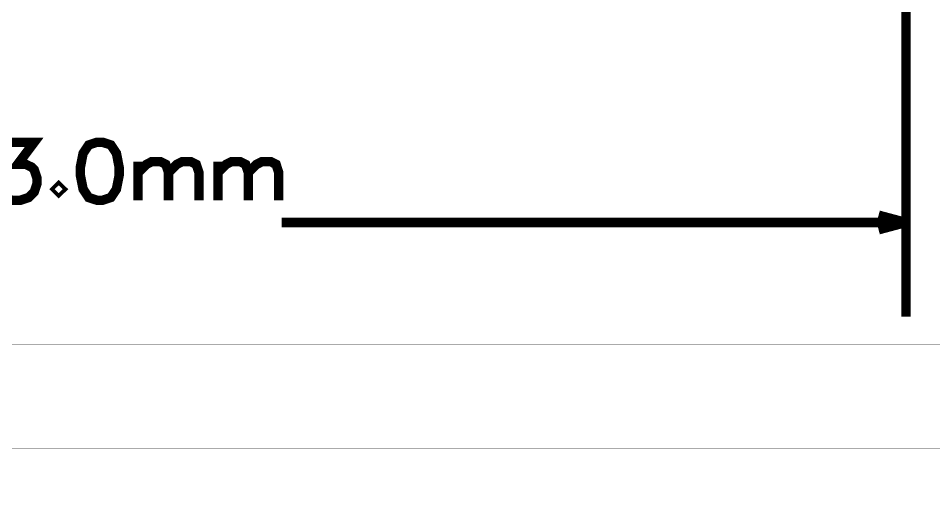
# Model space of a CAD drawing. Header units: millimetres. Extents: x -29 to 68.7, y -13.3 to 46.
# Drawn here: x 19.08 to 43.75, y -13.34 to -0.46 of the extents above; entities that cross this region are included whole.
import ezdxf

# ---------------------------------------------------------------- set-up
doc = ezdxf.new("R2010")
doc.units = ezdxf.units.MM
doc.header["$MEASUREMENT"] = 0
for name, color, linetype, true_color in [('Bottom-Layer', 7, 'Continuous', 0x0000ff), ('Document-Layer', 7, 'Continuous', 0xffffff), ('Inner1', 7, 'Continuous', 0x999966), ('Top-Layer', 7, 'Continuous', 0xff0000)]:
    doc.layers.add(name, color=color, linetype=linetype, true_color=true_color)

msp = doc.modelspace()

# ---------------------------------------------------------------- linework, layer by layer
at = {"layer": 'Bottom-Layer', "const_width": 0.00508}
msp.add_lwpolyline([(-28.956, -13.335), (-28.956, 45.974), (61.087, 45.974), (61.087, -13.335)], close=True, dxfattribs=at)
at = {"layer": 'Document-Layer', "const_width": 0.254}
for points in [[(43, 3), (43, -8.509)], [(18.684, -3.805), (19.505, -3.805), (19.058, -4.402), (19.281, -4.402), (19.431, -4.475), (19.505, -4.549), (19.579, -4.773), (19.579, -4.923), (19.505, -5.146), (19.355, -5.296), (19.131, -5.37), (18.908, -5.37), (18.684, -5.296), (18.608, -5.222), (18.535, -5.072)], [(22.304, -4.326), (22.304, -5.37)], [(22.304, -4.625), (22.527, -4.402), (22.677, -4.326), (22.901, -4.326), (23.051, -4.402), (23.124, -4.625), (23.124, -5.37)], [(23.124, -4.625), (23.348, -4.402), (23.498, -4.326), (23.721, -4.326), (23.871, -4.402), (23.945, -4.625), (23.945, -5.37)], [(24.455, -4.326), (24.455, -5.37)], [(24.455, -4.625), (24.679, -4.402), (24.829, -4.326), (25.052, -4.326), (25.202, -4.402), (25.276, -4.625), (25.276, -5.37)], [(25.276, -4.625), (25.499, -4.402), (25.649, -4.326), (25.873, -4.326), (26.023, -4.402), (26.096, -4.625), (26.096, -5.37)], [(43, -5.969), (42.264, -5.772)], [(26.172, -5.969), (43, -5.969)], [(43, -5.969), (42.264, -6.166)]]:
    msp.add_lwpolyline(points, dxfattribs=at)
for points in [[(21.197, -3.805), (20.973, -3.879), (20.823, -4.102), (20.749, -4.475), (20.749, -4.699), (20.823, -5.072), (20.973, -5.296), (21.197, -5.37), (21.346, -5.37), (21.57, -5.296), (21.72, -5.072), (21.793, -4.699), (21.793, -4.475), (21.72, -4.102), (21.57, -3.879), (21.346, -3.805)], [(20.163, -4.999), (20.089, -5.072), (20.163, -5.146), (20.239, -5.072)]]:
    msp.add_lwpolyline(points, close=True, dxfattribs=at)
at = {"layer": 'Inner1', "const_width": 0.00508}
msp.add_lwpolyline([(-26.416, -12.065), (-26.416, 40.513), (68.707, 40.513), (68.707, -12.065)], close=True, dxfattribs=at)
at = {"layer": 'Top-Layer', "const_width": 0.00508}
msp.add_lwpolyline([(-25.273, -9.271), (-25.273, 39.624), (59.563, 39.624), (59.563, -9.271)], close=True, dxfattribs=at)

doc.saveas('drawing.dxf')
